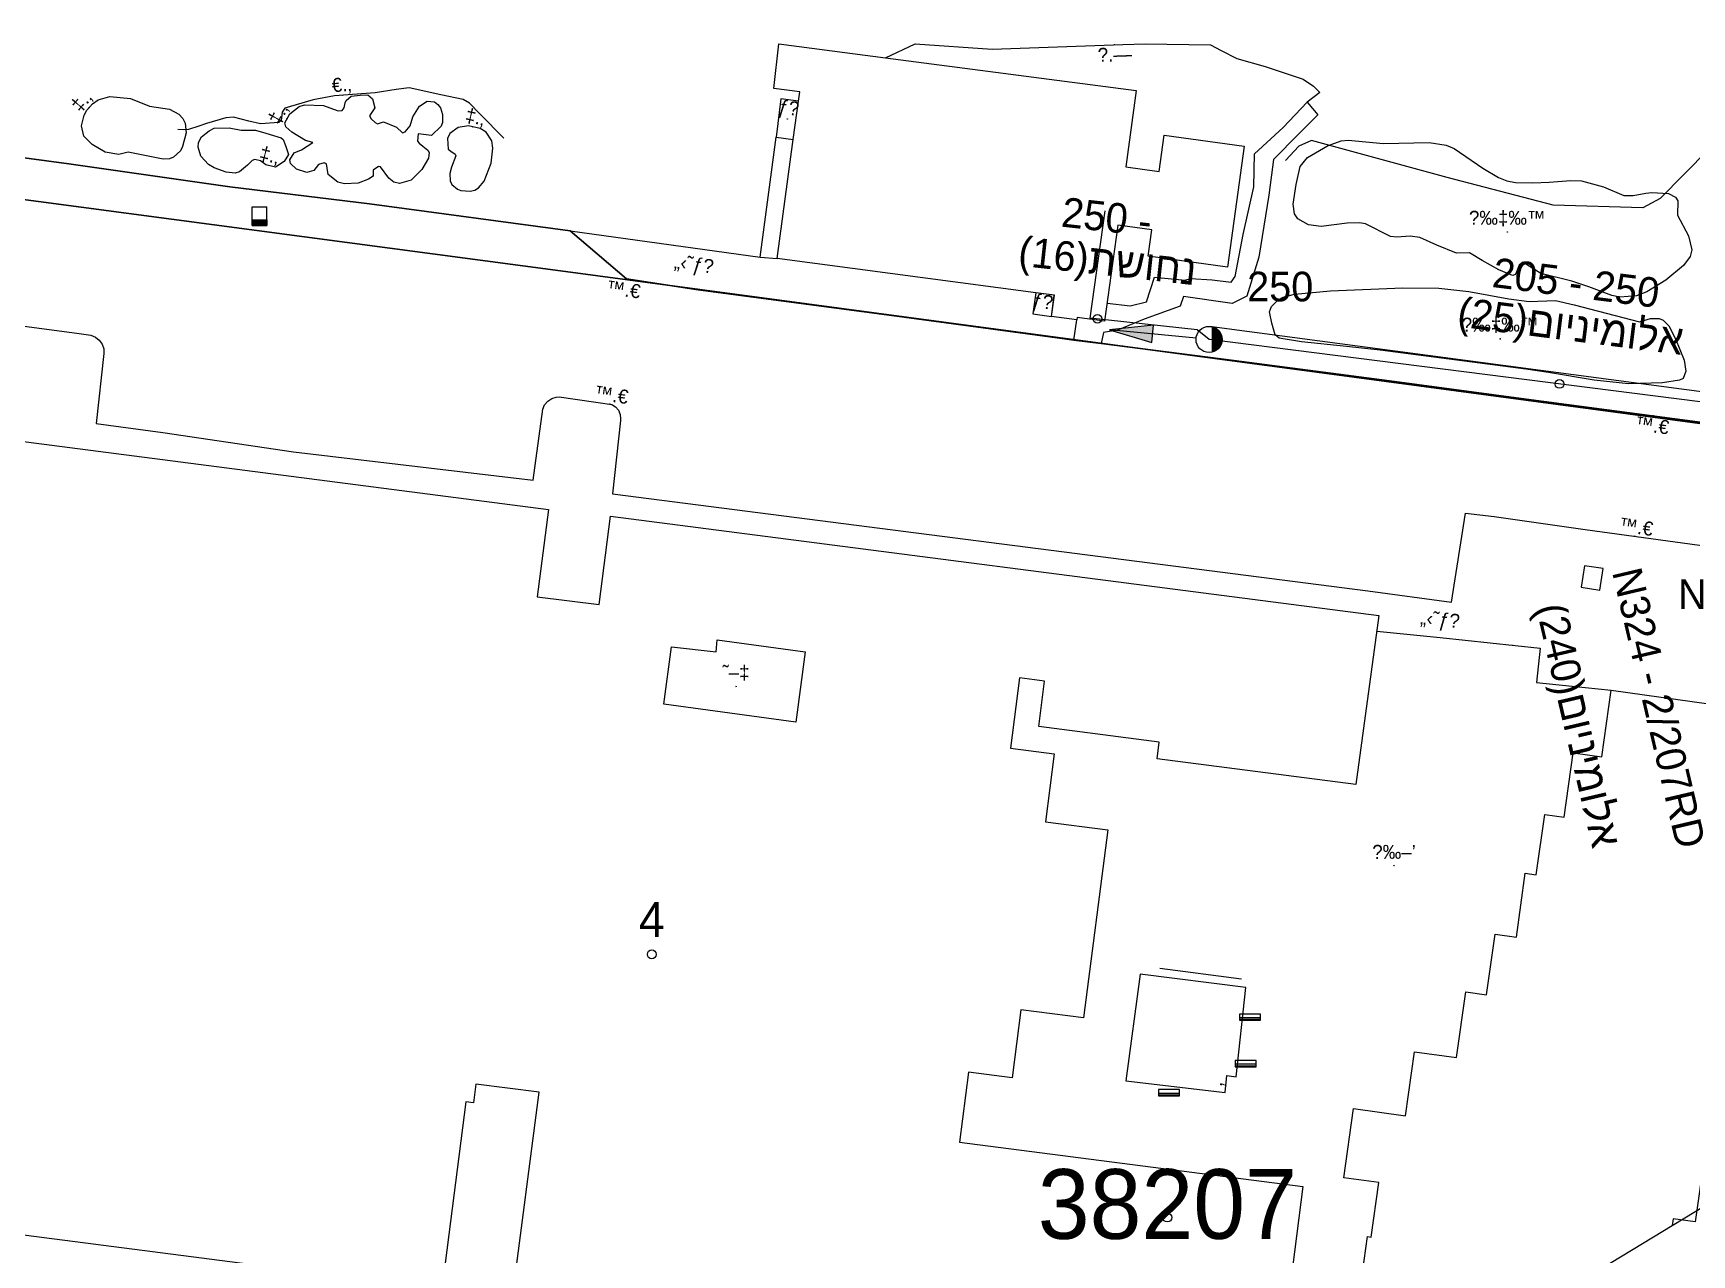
# Model space of a CAD drawing. Header units: metres. Extents: x 218299 to 220222, y 572714 to 574340.
# Drawn here: x 219851.5 to 219946.7, y 573568.3 to 573638.4 of the extents above; entities that cross this region are included whole.
import ezdxf
from ezdxf.enums import TextEntityAlignment as Align

# ---------------------------------------------------------------- set-up
doc = ezdxf.new("R2010")
doc.units = ezdxf.units.M
doc.header["$MEASUREMENT"] = 0
for name, color, linetype in [('1601', 44, 'LANDBORDER'), ('1602', 44, 'Continuous'), ('1603', 44, 'Continuous'), ('6021', 110, 'Continuous'), ('6031', 254, 'Continuous'), ('6151', 102, 'CABLEUNDEXIST03'), ('6241', 7, 'Continuous'), ('6311', 7, 'Continuous'), ('6541', 7, 'Continuous'), ('6901', 3, 'Continuous'), ('6910', 102, 'Continuous'), ('6911', 3, 'Continuous'), ('A_POINTS', 2, 'Continuous'), ('M2200', 253, 'Continuous'), ('M2212', 253, 'Continuous'), ('M2401', 7, 'Continuous'), ('M2404', 7, 'Continuous'), ('M2407', 253, 'Continuous'), ('M2408', 253, 'Continuous'), ('M2412', 253, 'Continuous'), ('M2601', 253, 'Continuous'), ('M2602', 253, 'Continuous'), ('M2604', 253, 'Continuous'), ('M2605', 253, 'Continuous'), ('M2802', 253, 'Continuous'), ('M2804', 253, 'Continuous'), ('M5202', 253, 'Continuous'), ('M5235', 253, 'Continuous'), ('M5250', 253, 'Continuous')]:
    doc.layers.add(name, color=color, linetype=linetype)
doc.styles.add('HEBTXT', font='HEBTXT')
doc.styles.add('MAVAT_HEBTXT', font='HEBTXT')
doc.linetypes.add('CABLEUNDEXIST03', pattern='A,3.5,[222,elecad.shx,S=0.01,R=0,X=0,Y=0],1.5', length=5)
doc.linetypes.add('LANDBORDER', pattern='A,6.25,[208,elecad.shx,S=0.02,R=0,X=-0.6,Y=0],12.5,[208,elecad.shx,S=0.02,R=180,X=0.6,Y=0],6.25', length=25)

# ---------------------------------------------------------------- blocks, each defined once
blk = doc.blocks.new('6901')
at = {"layer": 'A_POINTS'}
blk.add_circle((0, 0), 0.25, dxfattribs=at)
at = {"color": 0, "style": 'HEBTXT', "flags": 1}
blk.add_attdef('CODE', (-2.918, 6.399), '', height=1.7, dxfattribs=at)
at = {"color": 0, "style": 'HEBTXT'}
for tag, p in [('PATH', (0.169, 4.708)), ('HTCH', (0.169, 2.708))]:
    blk.add_attdef(tag, text='', height=1.7, dxfattribs=at).set_placement(p, align=Align.MIDDLE_CENTER)
blk = doc.blocks.new('6910')
at = {"layer": 'A_POINTS'}
blk.add_circle((0, 0), 0.25, dxfattribs=at)
at = {"color": 0, "style": 'HEBTXT', "flags": 1}
blk.add_attdef('CODE', (-2.918, 6.399), '', height=1.7, dxfattribs=at)
at = {"color": 0, "style": 'HEBTXT'}
for tag, p in [('PATH', (0.169, 4.708)), ('HTCH', (0.169, 2.708))]:
    blk.add_attdef(tag, text='', height=1.7, dxfattribs=at).set_placement(p, align=Align.MIDDLE_CENTER)
blk = doc.blocks.new('6911')
at = {"layer": 'A_POINTS'}
blk.add_circle((0, 0), 0.25, dxfattribs=at)
at = {"color": 0, "style": 'HEBTXT', "flags": 1}
blk.add_attdef('CODE', (-2.918, 6.399), '', height=1.7, dxfattribs=at)
at = {"color": 0, "style": 'HEBTXT'}
for tag, p in [('PATH', (0.169, 4.708)), ('HTCH', (0.169, 2.708))]:
    blk.add_attdef(tag, text='', height=1.7, dxfattribs=at).set_placement(p, align=Align.MIDDLE_CENTER)
blk = doc.blocks.new('6311')
at = {"color": 0}
for p, q in [((0.188, -0.726), (0.188, 0.726)), ((0.219, -0.717), (0.219, 0.717)), ((0.25, -0.707), (0.25, 0.707)), ((0.281, -0.695), (0.281, 0.695)), ((0.312, -0.682), (0.312, 0.682)), ((0.344, -0.667), (0.344, 0.667)), ((0.375, -0.65), (0.375, 0.65)), ((0.406, -0.63), (0.406, 0.63)), ((0.438, -0.609), (0.438, 0.609)), ((0.469, -0.585), (0.469, 0.585)), ((0.5, -0.559), (0.5, 0.559)), ((0.531, -0.529), (0.531, 0.529)), ((0.562, -0.496), (0.562, 0.496)), ((0.594, -0.458), (0.594, 0.458)), ((0.625, -0.415), (0.625, 0.415)), ((0.656, -0.363), (0.656, 0.363)), ((0.688, -0.3), (0.688, 0.3)), ((0.719, -0.214), (0.719, 0.214))]:
    blk.add_line(p, q, dxfattribs=at)
blk.add_circle((0, 0), 0.75, dxfattribs=at)
at = {"color": 0, "style": 'HEBTXT'}
blk.add_attdef('POLE_NUM', (1.75, 1.75), '', height=1.7, dxfattribs=at)
at = {"color": 0, "style": 'HEBTXT', "flags": 1}
blk.add_attdef('MAP_TYPE', (1.734, -1.264), '', height=1.7, dxfattribs=at)
blk = doc.blocks.new('6541')
at = {"color": 0}
blk.add_lwpolyline([(0.75, -0.002), (5.75, -0.002), (3.25, 0.498), (3.25, -0.502), (5.75, -0.002)], dxfattribs=at)
blk.add_solid([(3.25, -0.502), (3.25, 0.498), (5.75, -0.002)], dxfattribs=at)
blk = doc.blocks.new('6241')
at = {"color": 0}
blk.add_lwpolyline([(-2, -1.2), (2, -1.2), (2, 1.2), (-2, 1.2)], close=True, dxfattribs=at)
blk.add_lwpolyline([(-2, -1.2), (2, -1.2), (2, 1.2), (-2, 1.2)], close=True, dxfattribs=at)
at = {"color": 0, "const_width": 0.48}
blk.add_lwpolyline([(-1.44, 0), (1.44, 0)], dxfattribs=at)
blk.add_lwpolyline([(-1.44, 0), (1.44, 0)], dxfattribs=at)
at = {"color": 0, "style": 'HEBTXT'}
blk.add_attdef('PIL_NAME', (2.42, 1.776), '', height=1.7, dxfattribs=at)
at = {"color": 0, "style": 'HEBTXT', "flags": 1}
for tag, p in [('TYPE', (2.43, -0.61)), ('MAP_TYPE', (2.423, -2.677))]:
    blk.add_attdef(tag, p, '', height=1.7, dxfattribs=at)
blk = doc.blocks.new('1601')
at = {"layer": 'A_POINTS'}
blk.add_circle((0, 0), 0.25, dxfattribs=at)
at = {"color": 0, "style": 'HEBTXT'}
blk.add_attdef('LOT_NUM', text='', height=4, dxfattribs=at).set_placement((0, -1.217), align=Align.CENTER)
blk = doc.blocks.new('1603')
at = {"layer": 'A_POINTS'}
blk.add_circle((0, 0), 0.25, dxfattribs=at)
at = {"color": 0, "style": 'HEBTXT'}
blk.add_attdef('PARCEL_NUM', text='', height=2, dxfattribs=at).set_placement((0, 1), align=Align.CENTER)
at = {"color": 0, "style": 'HEBTXT', "flags": 1}
blk.add_attdef('LOT_NUM', text='', height=2, dxfattribs=at).set_placement((0, -2.5), align=Align.CENTER)
blk = doc.blocks.new('M2802')
blk.add_circle((0, 0), 0.025)
at = {"style": 'MAVAT_HEBTXT'}
blk.add_attdef('NAME', text='', height=0.8, dxfattribs=at).set_placement((0, 1.59), align=Align.MIDDLE)
blk = doc.blocks.new('M2804')
blk.add_circle((0, 0), 0.025)
at = {"style": 'MAVAT_HEBTXT'}
blk.add_attdef('NAME', text='', height=0.8, dxfattribs=at).set_placement((0, 1.59), align=Align.MIDDLE)
blk = doc.blocks.new('M5202')
blk.add_lwpolyline([(-2, -0.53), (2, -0.53), (2, 0.67), (-2, 0.67)], close=True)
for points in [[(-2, 0), (2, 0)], [(-2, -0.33), (2, -0.33)]]:
    blk.add_lwpolyline(points)
at = {"style": 'MAVAT_HEBTXT', "flags": 1}
for tag, p in [('MARK', (0, 1.92)), ('HEIGHT', (0, -1.78)), ('NAME', (0, -4.35))]:
    blk.add_attdef(tag, text='', height=0.8, dxfattribs=at).set_placement(p, align=Align.MIDDLE)
blk = doc.blocks.new('M2404')
blk.add_circle((0, 0), 0.025)
at = {"style": 'MAVAT_HEBTXT'}
blk.add_attdef('NAME', text='', height=0.8, dxfattribs=at).set_placement((0, 1.59), align=Align.MIDDLE)
blk = doc.blocks.new('M2212')
blk.add_circle((0, 0), 0.025)
at = {"style": 'MAVAT_HEBTXT'}
blk.add_attdef('NAME', text='', height=0.8, dxfattribs=at).set_placement((0, 1.59), align=Align.MIDDLE)
blk = doc.blocks.new('M2408')
blk.add_circle((0, 0), 0.025)
at = {"style": 'MAVAT_HEBTXT'}
blk.add_attdef('NAME', text='', height=0.8, dxfattribs=at).set_placement((0, 1.59), align=Align.MIDDLE)
blk = doc.blocks.new('M2412')
blk.add_circle((0, 0), 0.025)
at = {"style": 'MAVAT_HEBTXT'}
blk.add_attdef('NAME', text='', height=0.8, dxfattribs=at).set_placement((0, 1.59), align=Align.MIDDLE)
blk = doc.blocks.new('M2601')
blk.add_circle((0, 0), 0.025)
at = {"style": 'MAVAT_HEBTXT'}
blk.add_attdef('NAME', text='', height=0.8, dxfattribs=at).set_placement((0, 1.59), align=Align.MIDDLE)
blk = doc.blocks.new('M2602')
blk.add_circle((0, 0), 0.025)
at = {"style": 'MAVAT_HEBTXT'}
blk.add_attdef('NAME', text='', height=0.8, dxfattribs=at).set_placement((0, 1.59), align=Align.MIDDLE)
blk = doc.blocks.new('M2604')
blk.add_circle((0, 0), 0.025)
at = {"style": 'MAVAT_HEBTXT'}
blk.add_attdef('NAME', text='', height=0.8, dxfattribs=at).set_placement((0, 1.59), align=Align.MIDDLE)
blk = doc.blocks.new('M2605')
blk.add_circle((0, 0), 0.025)
at = {"style": 'MAVAT_HEBTXT'}
blk.add_attdef('NAME', text='', height=0.8, dxfattribs=at).set_placement((0, 1.59), align=Align.MIDDLE)
blk = doc.blocks.new('*U89')
at = {"linetype": 'Continuous'}
for p, q in [((-0.85, 0), (-0.85, -0.66)), ((0.85, 0), (0.85, -0.66))]:
    blk.add_line(p, q, dxfattribs=at)
blk.add_solid([(-0.85, 0), (-0.85, -0.66), (0.85, -0.66)], dxfattribs=at)
at = {"linetype": 'Continuous', "extrusion": (0, 0, -1)}
blk.add_solid([(0.85, 0), (-0.85, 0), (-0.85, -0.66)], dxfattribs=at)
blk = doc.blocks.new('M5235')
for points in [[(-0.85, 1.47), (0.85, 1.47)], [(-0.85, -0.66), (-0.85, 1.47)], [(-0.85, 0), (0.85, 0)], [(0.85, -0.66), (0.85, 1.47)], [(-0.85, -0.66), (0.85, -0.66)]]:
    blk.add_lwpolyline(points)
at = {"linetype": 'Continuous'}
blk.add_blockref('*U89', (0, 0), dxfattribs=at)
at = {"style": 'MAVAT_HEBTXT', "flags": 1}
for tag, p in [('MARK', (0, 2.72)), ('HEIGHT', (0, -1.92)), ('NAME', (0, -4.48))]:
    blk.add_attdef(tag, text='', height=0.8, dxfattribs=at).set_placement(p, align=Align.MIDDLE)
blk = doc.blocks.new('111')
at = {"layer": 'M2200'}
blk.add_polyline3d([(219894.227, 573625.457, 593.25), (219894.227, 573625.457, 593.25), (219895.161, 573632.296, 593.25), (219895.463, 573634.504, 593.25), (219895.534, 573635.026, 593.25), (219894.046, 573635.216, 593.25), (219894.327, 573637.783, 593.25), (219900.45, 573636.986, 593.25), (219914.852, 573635.112, 593.25), (219914.253, 573630.723, 593.31), (219916.168, 573630.461, 593.31), (219916.452, 573632.545, 593.31), (219921.046, 573631.918, 593.31), (219920.097, 573624.969, 593.31), (219915.533, 573625.591, 593.31), (219915.741, 573627.117, 593.31), (219913.784, 573627.384, 594.87), (219913.03, 573621.862, 594.87), (219911.449, 573622.078, 594.87), (219911.43, 573621.94, 593.28), (219911.43, 573621.94, 593.28), (219909.986, 573622.137, 593.28), (219910.153, 573623.355, 593.28), (219909.079, 573623.497, 593.278)], close=True, dxfattribs=at)
for points in [[(219863.993, 573567.709, 596.177), (219849.314, 573569.604, 596.16)], [(219838.835, 573616.521, 596.1), (219881.112, 573611.063, 596.1), (219880.465, 573606.049, 597.18), (219884.012, 573605.591, 597.18), (219884.668, 573610.675, 596.16), (219928.784, 573604.969, 596.88), (219927.459, 573595.273, 596.37), (219916.047, 573596.746, 596.37), (219916.171, 573597.703, 596.37), (219909.249, 573598.596, 596.37), (219909.586, 573601.205, 596.88), (219908.146, 573601.391, 597.75), (219907.625, 573597.356, 597.75), (219910.144, 573597.031, 596.76), (219909.641, 573593.131, 596.94), (219913.223, 573592.668, 596.76), (219911.829, 573581.872, 596.76), (219908.228, 573582.337, 596.85), (219907.722, 573578.422, 596.76), (219905.212, 573578.746, 597.6), (219904.695, 573574.737, 597.6), (219924.423, 573572.19, 596.91), (219922.855, 573560.036, 596.85)], [(219879.027, 573565.693, 596.25), (219880.564, 573577.6, 597.18), (219876.938, 573578.068, 597.18), (219876.799, 573576.989, 596.04), (219876.368, 573577.044, 596.04), (219874.98, 573566.291, 596.19)], [(219931.141, 573561.17, 596.73), (219927.066, 573561.738, 596.73), (219928.122, 573569.316, 596.76), (219928.347, 573569.285, 596.76), (219928.784, 573572.415, 596.76), (219926.766, 573572.696, 596.28), (219927.32, 573576.669, 596.28), (219930.318, 573576.251, 596.85), (219930.83, 573579.925, 595.53), (219933.241, 573579.589, 596.76), (219933.766, 573583.357, 596.76), (219934.967, 573583.19, 596.76), (219935.454, 573586.681, 596.76), (219936.676, 573586.511, 596.76), (219937.187, 573590.178, 596.76), (219937.82, 573590.09, 596.76), (219938.302, 573593.545, 596.43), (219939.428, 573593.388, 596.79), (219939.942, 573597.08, 596.52), (219941.58, 573596.852, 596.73), (219942.114, 573600.683, 596.76), (219942.114, 573600.683, 596.76), (219958.943, 573598.336, 596.76)], [(219957.284, 573594.497, 596.76), (219956.788, 573590.944, 596.76), (219955.658, 573591.101, 596.76), (219955.151, 573587.462, 596.76), (219954.087, 573587.611, 596.76), (219953.567, 573583.884, 596.76), (219953.357, 573583.913, 596.76), (219953.379, 573584.071, 596.76), (219952.261, 573584.227, 596.76), (219951.76, 573580.635, 596.76), (219950.637, 573580.791, 596.76), (219950.143, 573577.249, 596.76), (219948.989, 573577.41, 596.76), (219948.465, 573573.648, 596.76), (219947.45, 573573.79, 596.76), (219946.943, 573570.158, 596.76), (219945.675, 573570.335, 596.76), (219945.621, 573569.95, 596.76)]]:
    blk.add_polyline3d(points, dxfattribs=at)
at = {"layer": 'M2212'}
blk.add_polyline3d([(219888.171, 573603.164, 596.88), (219890.724, 573602.886, 596.88), (219890.784, 573603.576, 596.88), (219895.843, 573602.885, 597.63), (219895.301, 573598.838, 597.63), (219887.731, 573599.875, 596.67)], close=True, dxfattribs=at)
at = {"layer": 'M2401'}
for points in [[(219957.05, 573614.759, 592.648), (219944.472, 573616.439, 592.648), (219936.955, 573617.426, 592.648), (219929.398, 573618.434, 592.648), (219920.461, 573619.605, 592.648), (219912.829, 573620.579, 592.648), (219911.265, 573620.778, 592.648), (219910.598, 573620.863, 592.648), (219900.819, 573622.186, 592.648), (219889.705, 573623.658, 592.648), (219885.589, 573624.291, 592.648), (219882.355, 573627.047, 592.648), (219870.821, 573628.597, 592.648), (219862.806, 573629.585, 592.648), (219853.562, 573630.904, 592.648), (219845.571, 573631.969, 592.648)], [(219850.432, 573621.651, 592.895), (219854.019, 573621.179, 592.895), (219854.839, 573621.063, 592.895), (219855.099, 573620.956, 592.895), (219855.318, 573620.78, 592.895), (219855.48, 573620.55, 592.895), (219855.57, 573620.285, 592.895), (219855.583, 573620.013, 592.895), (219855.131, 573615.983, 592.895), (219858.967, 573615.468, 592.895), (219866.472, 573614.368, 592.895), (219880.222, 573612.742, 592.895), (219880.777, 573616.807, 592.895), (219880.885, 573617.06, 592.895), (219881.061, 573617.272, 592.895), (219881.291, 573617.424, 592.895), (219881.554, 573617.503, 592.895), (219881.715, 573617.514, 592.895), (219884.738, 573617.084, 592.895), (219884.958, 573616.946, 592.895), (219885.125, 573616.748, 592.895), (219885.225, 573616.508, 592.895), (219885.247, 573616.249, 592.895), (219885.236, 573616.161, 592.895), (219884.788, 573611.95, 592.895), (219928.143, 573606.382, 592.895), (219932.959, 573605.733, 592.895), (219933.748, 573610.841, 592.895), (219935.398, 573610.653, 592.895)], [(219935.398, 573610.653, 592.895), (219940.624, 573609.909, 592.895), (219945.369, 573609.264, 592.895), (219950.696, 573608.519, 592.895)]]:
    blk.add_polyline3d(points, dxfattribs=at)
at = {"layer": 'M2404'}
for points in [[(219845.571, 573631.969, 592.621), (219853.562, 573630.904, 592.621), (219862.806, 573629.585, 592.621), (219870.821, 573628.597, 592.621), (219882.355, 573627.047, 592.621), (219885.589, 573624.291, 592.621), (219889.705, 573623.658, 592.621), (219900.819, 573622.186, 592.621), (219910.598, 573620.863, 592.621), (219911.265, 573620.778, 592.621), (219912.829, 573620.579, 592.621), (219920.461, 573619.605, 592.621), (219929.398, 573618.434, 592.621), (219936.955, 573617.426, 592.621), (219944.472, 573616.439, 592.621), (219957.05, 573614.759, 592.621)], [(219850.432, 573621.651, 592.895), (219854.019, 573621.179, 592.895), (219854.839, 573621.063, 592.895), (219855.099, 573620.956, 592.895), (219855.318, 573620.78, 592.895), (219855.48, 573620.55, 592.895), (219855.57, 573620.285, 592.895), (219855.583, 573620.013, 592.895), (219855.131, 573615.983, 592.895), (219858.967, 573615.468, 592.895), (219866.472, 573614.368, 592.895), (219880.222, 573612.742, 592.895), (219880.777, 573616.807, 592.895), (219880.885, 573617.06, 592.895), (219881.061, 573617.272, 592.895), (219881.291, 573617.424, 592.895), (219881.554, 573617.503, 592.895), (219881.715, 573617.514, 592.895), (219884.738, 573617.084, 592.895), (219884.958, 573616.946, 592.895), (219885.125, 573616.748, 592.895), (219885.225, 573616.508, 592.895), (219885.247, 573616.249, 592.895), (219885.236, 573616.161, 592.895), (219884.788, 573611.95, 592.895), (219928.143, 573606.382, 592.895), (219932.959, 573605.733, 592.895), (219933.748, 573610.841, 592.895), (219935.398, 573610.653, 592.895)], [(219935.398, 573610.653, 592.895), (219940.624, 573609.909, 592.895), (219945.369, 573609.264, 592.895), (219950.696, 573608.519, 592.895)]]:
    blk.add_polyline3d(points, dxfattribs=at)
at = {"layer": 'M2407'}
blk.add_polyline3d([(219913.172, 573622.904, 592.44), (219914.504, 573622.748, 592.44), (219915.431, 573622.98, 592.44), (219915.902, 573624.393, 592.44), (219917.664, 573624.221, 592.38), (219917.966, 573624.318, 592.38), (219919.212, 573624.231, 592.32), (219920.291, 573624.106, 592.26), (219920.536, 573624.431, 592.26), (219920.994, 573626.836, 592.26), (219921.603, 573629.586, 592.26), (219921.64, 573631.462, 592.14), (219923.288, 573632.976, 591.84), (219923.288, 573632.976, 591.84), (219924.673, 573634.428, 591.3), (219924.673, 573634.428, 591.3), (219925.277, 573633.719, 591.3), (219924.18, 573632.61, 591.72), (219922.724, 573631.146, 592.02), (219922.47, 573629.096, 592.14), (219921.898, 573625.54, 592.32), (219921.195, 573623.294, 592.26), (219920.354, 573622.876, 592.26), (219917.559, 573623.281, 592.32), (219917.38, 573622.722, 592.38), (219915.3, 573621.981, 592.44), (219913.783, 573621.356, 592.44), (219912.968, 573621.216, 592.38), (219912.829, 573620.579, 592.378)], dxfattribs=at)
at = {"layer": 'M2408'}
for points in [[(219882.355, 573627.047, 592.051), (219893.261, 573625.532, 592.051), (219894.227, 573625.457, 592.051)], [(219911.265, 573620.778, 592.359), (219911.43, 573621.94, 592.359)], [(219928.662, 573604.075, 592.907), (219932.306, 573603.696, 592.907), (219938.044, 573603.099, 592.907), (219937.839, 573601.127, 592.907), (219939.87, 573600.916, 592.907), (219942.114, 573600.683, 592.907)]]:
    blk.add_polyline3d(points, dxfattribs=at)
at = {"layer": 'M2412'}
for points in [[(219895.463, 573634.504, 590.613), (219894.452, 573634.633, 590.613), (219894.169, 573632.425, 591.873), (219895.161, 573632.296, 591.873)], [(219909.079, 573623.497, 592.353), (219908.918, 573622.278, 592.353), (219909.986, 573622.137, 593.28), (219910.146, 573623.356, 593.28), (219909.079, 573623.497, 592.353)]]:
    blk.add_polyline3d(points, close=True, dxfattribs=at)
at = {"layer": 'M2601'}
blk.add_polyline3d([(219915.075, 573584.382, 593.934), (219914.248, 573578.257, 593.934), (219919.956, 573577.577, 593.934), (219920.052, 573578.568, 593.934), (219920.595, 573578.479, 593.934), (219921.143, 573583.617, 593.934), (219915.075, 573584.382, 593.934)], dxfattribs=at)
at = {"layer": 'M2602'}
for points in [[(219878.548, 573632.37, 592.173), (219877.171, 573633.768, 592.353), (219876.575, 573634.388, 592.354), (219876.21, 573634.589, 592.353), (219874.934, 573634.855, 592.413), (219873.105, 573635.263, 592.473), (219872.365, 573635.164, 592.473), (219871.146, 573634.982, 592.353), (219868.816, 573634.794, 592.233), (219867.604, 573634.577, 592.233), (219865.971, 573634.097, 592.233), (219865.823, 573633.854, 592.247), (219865.76, 573633.392, 592.283), (219865.629, 573633.263, 592.293), (219864.566, 573633.19, 592.293), (219863.901, 573633.344, 592.274), (219863.017, 573633.568, 592.245), (219862.583, 573633.536, 592.233), (219861.47, 573633.217, 592.233), (219861.029, 573633.061, 592.269), (219860.44, 573632.873, 592.339), (219860.136, 573632.852, 592.353), (219859.823, 573632.872, 592.353)], [(219916.199, 573584.721, 593.754), (219920.896, 573584.104, 593.754)]]:
    blk.add_polyline3d(points, dxfattribs=at)
at = {"layer": 'M2604'}
for points in [[(219859.987, 573631.651, 592.953), (219859.586, 573631.287, 592.953), (219859.354, 573631.184, 592.953), (219858.991, 573631.157, 592.953), (219857.555, 573631.459, 592.953), (219856.973, 573631.56, 592.953), (219856.437, 573631.441, 592.953), (219855.658, 573631.573, 592.953), (219854.902, 573632, 592.953), (219854.437, 573632.486, 592.953), (219854.299, 573633.086, 592.971), (219854.448, 573633.687, 593.009), (219854.605, 573633.974, 593.033), (219854.931, 573634.349, 593.073), (219855.249, 573634.572, 593.109), (219855.919, 573634.755, 593.193), (219857.114, 573634.64, 593.373), (219858.191, 573634.203, 593.313), (219859.349, 573634.036, 593.193), (219859.885, 573633.75, 593.153), (219860.106, 573633.5, 593.133), (219860.251, 573633.226, 593.114), (219860.301, 573632.675, 593.073), (219860.088, 573631.891, 592.953), (219859.987, 573631.651, 592.953)], [(219873.69, 573632.08, 593.253), (219873.885, 573631.918, 593.178), (219874.184, 573631.676, 593.099), (219874.256, 573631.539, 593.073), (219874.221, 573631.224, 593.03), (219873.83, 573630.563, 592.953), (219873.221, 573629.966, 592.893), (219872.55, 573629.763, 592.931), (219872.23, 573629.842, 592.953), (219871.944, 573630.076, 592.953), (219871.469, 573630.725, 593.073), (219871.338, 573630.741, 593.095), (219871.045, 573630.543, 593.133), (219871.049, 573630.197, 593.013), (219870.777, 573630.009, 593.011), (219870.18, 573629.784, 593.013), (219869.394, 573629.742, 592.975), (219869.005, 573629.838, 592.953), (219868.447, 573630.281, 592.893), (219868.369, 573630.897, 592.953), (219868.223, 573630.953, 592.935), (219867.892, 573630.861, 592.893), (219867.632, 573630.516, 592.893), (219867.223, 573630.4, 592.893), (219866.644, 573630.593, 592.833), (219866.297, 573630.917, 592.833), (219866.264, 573631.12, 592.833), (219866.495, 573631.525, 592.833), (219866.93, 573631.7, 592.953), (219867.569, 573632.119, 593.013), (219867.149, 573632.23, 593.133), (219866.361, 573632.708, 593.171), (219866.03, 573633.024, 593.193), (219865.968, 573633.259, 593.236), (219866.249, 573633.773, 593.313), (219866.79, 573634.195, 593.234), (219867.1, 573634.292, 593.193), (219868.184, 573634.24, 593.133), (219868.552, 573634.118, 593.144), (219869.031, 573633.935, 593.174), (219869.261, 573633.959, 593.193), (219869.376, 573634.106, 593.215), (219869.429, 573634.405, 593.247), (219869.482, 573634.535, 593.253), (219869.771, 573634.781, 593.253), (219870.299, 573634.84, 593.253), (219870.734, 573634.862, 593.253), (219870.997, 573634.63, 593.253), (219871.141, 573634.107, 593.253), (219870.825, 573633.661, 593.253), (219870.933, 573633.476, 593.331), (219871.155, 573633.269, 593.515), (219871.297, 573633.185, 593.553), (219871.64, 573633.317, 593.553), (219872.377, 573632.996, 593.553), (219872.724, 573632.672, 593.553), (219872.869, 573632.74, 593.537), (219873.155, 573633.083, 593.493), (219873.322, 573633.604, 593.493), (219873.692, 573634.215, 593.493), (219874.145, 573634.502, 593.493), (219874.555, 573634.448, 593.493), (219874.752, 573634.305, 593.493), (219874.897, 573634.119, 593.493), (219875.024, 573633.722, 593.493), (219875.021, 573633.273, 593.493), (219874.938, 573633.051, 593.493), (219874.398, 573632.53, 593.493), (219873.618, 573632.615, 593.493), (219873.581, 573632.189, 593.493), (219873.69, 573632.08, 593.253)], [(219876.082, 573629.372, 592.953), (219876.612, 573629.324, 592.953), (219876.873, 573629.388, 592.953), (219877.09, 573629.52, 592.975), (219877.413, 573629.91, 593.073), (219877.823, 573630.928, 593.253), (219877.914, 573631.79, 593.309), (219877.85, 573632.219, 593.313), (219877.519, 573632.719, 593.313), (219877.19, 573632.918, 593.332), (219876.51, 573633.076, 593.373), (219875.915, 573632.983, 593.373), (219875.436, 573632.637, 593.373), (219875.308, 573632.35, 593.373), (219875.351, 573631.746, 593.373), (219875.494, 573631.616, 593.373), (219875.757, 573631.461, 593.373), (219875.791, 573631.356, 593.373), (219875.536, 573630.711, 593.313), (219875.444, 573630.339, 593.193), (219875.461, 573629.925, 593.07), (219875.549, 573629.719, 593.013), (219875.88, 573629.437, 592.953), (219876.082, 573629.372, 592.953)], [(219861.913, 573632.951, 593.193), (219862.766, 573632.969, 593.133), (219863.464, 573632.833, 593.073), (219864.293, 573632.838, 593.013), (219864.869, 573632.662, 593.013), (219865.754, 573632.394, 592.953), (219865.877, 573632.291, 592.953), (219866.012, 573631.945, 592.953), (219866.173, 573631.425, 592.953), (219865.93, 573631.037, 592.953), (219865.44, 573630.698, 592.953), (219864.887, 573630.841, 592.953), (219864.576, 573631.061, 592.953), (219864.24, 573631.146, 592.953), (219864.087, 573631.096, 592.953), (219863.833, 573630.825, 592.893), (219863.36, 573630.443, 592.833), (219863.115, 573630.367, 592.822), (219862.598, 573630.422, 592.833), (219861.909, 573630.658, 592.899), (219861.577, 573630.85, 592.953), (219861.147, 573631.342, 593.073), (219861.001, 573631.847, 593.157), (219861.016, 573632.113, 593.197), (219861.186, 573632.453, 593.253), (219861.63, 573632.793, 593.253), (219861.913, 573632.951, 593.193)]]:
    blk.add_polyline3d(points, dxfattribs=at)
at = {"layer": 'M2605'}
for points in [[(219947.697, 573631.719, 592.367), (219944.924, 573628.901, 592.547), (219943.927, 573628.372, 592.547), (219938.786, 573628.526, 592.727), (219932.698, 573630.115, 592.547), (219924.903, 573632.241, 592.187), (219924.183, 573631.907, 592.187), (219923.411, 573631.079, 592.187)], [(219900.45, 573636.986, 591.827), (219902.156, 573637.79, 591.827), (219906.569, 573637.487, 591.827), (219914.078, 573637.751, 592.187), (219915.359, 573637.779, 592.187), (219919.108, 573637.728, 592.007), (219919.73, 573637.396, 592.007), (219920.62, 573636.937, 592.007), (219922.248, 573636.485, 591.827), (219924.432, 573635.764, 591.827), (219925.021, 573635.363, 591.827), (219925.384, 573634.996, 591.827), (219924.673, 573634.428, 591.827)], [(219893.261, 573625.532, 591.873), (219894.169, 573632.425, 591.873)]]:
    blk.add_polyline3d(points, dxfattribs=at)
at = {"layer": 'M2802'}
for points in [[(219939.855, 573624.167, 592.719), (219938.082, 573624.611, 592.719), (219937.041, 573625.254, 592.719), (219936.84, 573625.071, 592.719), (219936.617, 573624.549, 592.719), (219936.461, 573624.478, 592.719), (219935.665, 573624.807, 592.719), (219934.714, 573625.356, 592.719), (219933.992, 573625.789, 592.719), (219933.229, 573625.767, 592.719), (219932.109, 573626.232, 592.659), (219931.123, 573626.665, 592.659), (219930.579, 573626.749, 592.623), (219929.817, 573626.692, 592.556), (219929.451, 573626.724, 592.539), (219928.014, 573627.445, 592.539), (219927.67, 573627.508, 592.533), (219926.952, 573627.484, 592.517), (219925.469, 573627.299, 592.485), (219924.743, 573627.403, 592.479), (219924.121, 573627.738, 592.479), (219923.935, 573628.022, 592.479), (219923.857, 573628.585, 592.479), (219924.031, 573629.719, 592.479), (219924.268, 573630.737, 592.419), (219924.683, 573631.259, 592.36), (219925.828, 573631.927, 592.239), (219926.621, 573632.208, 592.16), (219927.024, 573632.252, 592.119), (219929.055, 573632.063, 591.819), (219931.673, 573632.129, 591.699), (219932.646, 573631.972, 591.609), (219933.111, 573631.783, 591.579), (219934.755, 573630.65, 591.699), (219935.641, 573630.122, 591.823), (219936.128, 573629.928, 591.879), (219936.628, 573629.832, 591.919), (219937.629, 573629.802, 591.939), (219938.56, 573629.848, 591.893), (219939.801, 573629.941, 591.806), (219940.421, 573629.917, 591.759), (219941.675, 573629.576, 591.639), (219942.847, 573629.074, 591.759), (219943.378, 573629.076, 591.84), (219944.1, 573629.22, 591.974), (219944.459, 573629.26, 592.059), (219945.41, 573629.195, 592.419), (219945.802, 573628.975, 592.665), (219945.938, 573628.775, 592.779), (219945.932, 573627.952, 592.959), (219946.564, 573626.755, 592.959), (219946.743, 573625.965, 592.818), (219946.654, 573625.583, 592.779), (219946.275, 573625.058, 592.779), (219945.251, 573624.218, 592.779), (219944.161, 573623.552, 592.779), (219943.576, 573623.328, 592.779), (219942.617, 573623.236, 592.779), (219942.15, 573623.338, 592.779), (219940.841, 573623.843, 592.779)], [(219946.031, 573618.469, 592.687), (219945.062, 573618.316, 592.676), (219943.107, 573618.275, 592.678), (219941.14, 573618.48, 592.694), (219938.519, 573618.911, 592.703), (219937.216, 573619.106, 592.687), (219928.853, 573620.204, 592.507), (219926.919, 573620.406, 592.439), (219924.339, 573620.675, 592.345), (219923.05, 573620.893, 592.327), (219922.825, 573621.075, 592.327), (219922.641, 573621.744, 592.327), (219922.502, 573622.404, 592.327), (219922.613, 573622.716, 592.327), (219922.996, 573623.086, 592.327), (219923.291, 573623.252, 592.327), (219923.935, 573623.418, 592.327), (219926.007, 573623.599, 592.367), (219930.153, 573623.777, 592.507), (219932.217, 573623.767, 592.507), (219933.952, 573623.569, 592.566), (219936.251, 573623.147, 592.668), (219937.404, 573622.999, 592.687), (219938.919, 573623.05, 592.687), (219939.985, 573622.795, 592.687), (219943.736, 573621.825, 592.867), (219944.377, 573622.027, 592.867), (219944.866, 573622.021, 592.867), (219945.108, 573621.916, 592.867), (219945.434, 573621.601, 592.867), (219945.818, 573620.851, 592.867), (219946.304, 573619.619, 592.797), (219946.4, 573619.003, 592.74), (219946.242, 573618.572, 592.697)]]:
    blk.add_polyline3d(points, close=True, dxfattribs=at)
at = {"layer": 'M5250'}
blk.add_polyline3d([(219940.582, 573607.829, 592.914), (219940.385, 573606.594, 592.914), (219941.469, 573606.422, 592.914), (219941.665, 573607.657, 592.914), (219940.582, 573607.829, 592.914)], dxfattribs=at)
at = {"layer": 'M2212'}
ref = blk.add_blockref('M2212', (219891.875, 573600.893), dxfattribs=dict(at, xscale=0.5, yscale=0.5, zscale=0.5))
ref.add_attrib('NAME', '˜–‡', dxfattribs={"layer": '0', "height": 0.8, "style": 'MAVAT_HEBTXT'}).set_placement((219891.875, 573601.689), align=Align.MIDDLE)
at = {"layer": 'M2404'}
ref = blk.add_blockref('M2404', (219885.484, 573624.381), dxfattribs=dict(at, xscale=0.5, yscale=0.5, zscale=0.5))
ref.add_attrib('NAME', '™.€', dxfattribs={"layer": '0', "height": 0.8, "rotation": 352.45663, "style": 'MAVAT_HEBTXT'}).set_placement((219885.405, 573623.69), align=Align.MIDDLE)
ref = blk.add_blockref('M2404', (219884.628, 573617.1), dxfattribs=dict(at, xscale=0.5, yscale=0.5, zscale=0.5))
ref.add_attrib('NAME', '™.€', dxfattribs={"layer": '0', "height": 0.8, "rotation": 351.6612, "style": 'MAVAT_HEBTXT'}).set_placement((219884.708, 573617.644), align=Align.MIDDLE)
ref = blk.add_blockref('M2404', (219944.531, 573616.431), dxfattribs=dict(at, xscale=0.5, yscale=0.5, zscale=0.5))
ref.add_attrib('NAME', '™.€', dxfattribs={"layer": '0', "height": 0.8, "rotation": 352.31643, "style": 'MAVAT_HEBTXT'}).set_placement((219944.458, 573615.886), align=Align.MIDDLE)
ref = blk.add_blockref('M2404', (219943.468, 573609.523), dxfattribs=dict(at, xscale=0.5, yscale=0.5, zscale=0.5))
ref.add_attrib('NAME', '™.€', dxfattribs={"layer": '0', "height": 0.8, "rotation": 351.89489, "style": 'MAVAT_HEBTXT'}).set_placement((219943.546, 573610.067), align=Align.MIDDLE)
at = {"layer": 'M2408'}
ref = blk.add_blockref('M2408', (219888.288, 573626.223), dxfattribs=dict(at, xscale=0.5, yscale=0.5, zscale=0.5))
ref.add_attrib('NAME', '„‹˜ƒ\x8e', dxfattribs={"layer": '0', "height": 0.8, "rotation": 352.09121, "style": 'MAVAT_HEBTXT'}).set_placement((219889.45, 573625.042), align=Align.MIDDLE)
ref = blk.add_blockref('M2408', (219936.477, 573603.262), dxfattribs=dict(at, xscale=0.5, yscale=0.5, zscale=0.5))
ref.add_attrib('NAME', '„‹˜ƒ\x8e', dxfattribs={"layer": '0', "height": 0.8, "rotation": 354.06186, "style": 'MAVAT_HEBTXT'}).set_placement((219932.286, 573604.647), align=Align.MIDDLE)
at = {"layer": 'M2412'}
ref = blk.add_blockref('M2412', (219894.812, 573633.468), dxfattribs=dict(at, xscale=0.5, yscale=0.5, zscale=0.5))
ref.add_attrib('NAME', 'ƒ\x8e', dxfattribs={"layer": '0', "height": 0.8, "rotation": 352.49165, "style": 'MAVAT_HEBTXT'}).set_placement((219894.884, 573634.013), align=Align.MIDDLE)
ref = blk.add_blockref('M2412', (219909.536, 573623.437), dxfattribs=dict(at, xscale=0.5, yscale=0.5, zscale=0.5))
ref.add_attrib('NAME', 'ƒ\x8e', dxfattribs={"layer": '0', "height": 0.8, "rotation": 352.4838, "style": 'MAVAT_HEBTXT'}).set_placement((219909.464, 573622.892), align=Align.MIDDLE)
at = {"layer": 'M2601'}
ref = blk.add_blockref('M2601', (219919.999, 573578.026), dxfattribs=dict(at, xscale=0.5, yscale=0.5, zscale=0.5))
ref.add_attrib('NAME', '‚', dxfattribs={"layer": '0', "height": 0.8, "rotation": 84.4784, "style": 'MAVAT_HEBTXT'}).set_placement((219919.452, 573578.079), align=Align.MIDDLE)
at = {"layer": 'M2602'}
ref = blk.add_blockref('M2602', (219869.274, 573634.831), dxfattribs=dict(at, xscale=0.5, yscale=0.5, zscale=0.5))
ref.add_attrib('NAME', '€.‚', dxfattribs={"layer": '0', "height": 0.8, "rotation": 4.62994, "style": 'MAVAT_HEBTXT'}).set_placement((219869.229, 573635.379), align=Align.MIDDLE)
at = {"layer": 'M2604'}
ref = blk.add_blockref('M2604', (219854.726, 573634.113), dxfattribs=dict(at, xscale=0.5, yscale=0.5, zscale=0.5))
ref.add_attrib('NAME', '‡.‚', dxfattribs={"layer": '0', "height": 0.8, "rotation": 48.9901, "style": 'MAVAT_HEBTXT'}).set_placement((219854.311, 573634.474), align=Align.MIDDLE)
ref = blk.add_blockref('M2604', (219866.092, 573633.486), dxfattribs=dict(at, xscale=0.5, yscale=0.5, zscale=0.5))
ref.add_attrib('NAME', '‡.‚', dxfattribs={"layer": '0', "height": 0.8, "rotation": 61.30049, "style": 'MAVAT_HEBTXT'}).set_placement((219865.61, 573633.75), align=Align.MIDDLE)
ref = blk.add_blockref('M2604', (219876.77, 573633.016), dxfattribs=dict(at, xscale=0.5, yscale=0.5, zscale=0.5))
ref.add_attrib('NAME', '‡.‚', dxfattribs={"layer": '0', "height": 0.8, "rotation": 346.93995, "style": 'MAVAT_HEBTXT'}).set_placement((219876.895, 573633.551), align=Align.MIDDLE)
ref = blk.add_blockref('M2604', (219864.945, 573630.826), dxfattribs=dict(at, xscale=0.5, yscale=0.5, zscale=0.5))
ref.add_attrib('NAME', '‡.‚', dxfattribs={"layer": '0', "height": 0.8, "rotation": 345.52379, "style": 'MAVAT_HEBTXT'}).set_placement((219865.083, 573631.358), align=Align.MIDDLE)
at = {"layer": 'M2605'}
ref = blk.add_blockref('M2605', (219913.603, 573637.735), dxfattribs=dict(at, xscale=0.5, yscale=0.5, zscale=0.5))
ref.add_attrib('NAME', '\x9a.—', dxfattribs={"layer": '0', "height": 0.8, "rotation": 2.01633, "style": 'MAVAT_HEBTXT'}).set_placement((219913.622, 573637.185), align=Align.MIDDLE)
at = {"layer": 'M2802'}
ref = blk.add_blockref('M2802', (219936.153, 573626.984, 592.747), dxfattribs=dict(at, xscale=0.5, yscale=0.5, zscale=0.5))
ref.add_attrib('NAME', '\x8d‰‡‰™', dxfattribs={"layer": '0', "height": 0.8, "style": 'MAVAT_HEBTXT'}).set_placement((219936.153, 573627.78, 592.747), align=Align.MIDDLE)
ref = blk.add_blockref('M2802', (219935.743, 573620.851, 592.687), dxfattribs=dict(at, xscale=0.5, yscale=0.5, zscale=0.5))
ref.add_attrib('NAME', '\x8d‰‡‰™', dxfattribs={"layer": '0', "height": 0.8, "style": 'MAVAT_HEBTXT'}).set_placement((219935.743, 573621.647, 592.687), align=Align.MIDDLE)
at = {"layer": 'M2804'}
ref = blk.add_blockref('M2804', (219929.651, 573590.607, 603.667), dxfattribs=dict(at, xscale=0.5, yscale=0.5, zscale=0.5))
ref.add_attrib('NAME', '\x8d‰–’', dxfattribs={"layer": '0', "height": 0.8, "style": 'MAVAT_HEBTXT'}).set_placement((219929.651, 573591.402, 603.667), align=Align.MIDDLE)
at = {"layer": 'M5202', "xscale": 0.3, "yscale": 0.3, "zscale": 0.3}
for p in [(219921.376, 573581.888, 593.497), (219921.136, 573579.223, 593.407), (219916.731, 573577.553, 593.497)]:
    blk.add_blockref('M5202', p, dxfattribs=at)
at = {"layer": 'M5235', "xscale": 0.5, "yscale": 0.5, "zscale": 0.5}
blk.add_blockref('M5235', (219864.509, 573627.69, 591.753), dxfattribs=at)
blk = doc.blocks.new('A$C695ee14c')
blk.add_lwpolyline([(-183.826, 85.396), (0, 85.396), (0, 0), (-183.826, 0)], close=True)

msp = doc.modelspace()

# ---------------------------------------------------------------- linework, layer by layer
at = {"layer": '1602'}
msp.add_lwpolyline([(219805.3589, 573622.4206), (219874.827, 573658.9316), (219888.5158, 573665.1018), (219899.0634, 573668.814), (219912.393, 573671.9814), (219923.1063, 573673.6183), (219938.1205, 573674.4633), (219953.8314, 573674.3446), (219958.6491, 573673.0703), (219961.707, 573671.0344), (219963.7601, 573665.9958), (219963.8014, 573664.0208), (219962.3879, 573634.3158), (219961.2412, 573619.2729), (219960.636, 573614.1922), (219882.0828, 573624.7195), (219839.2653, 573630.393), (219828.172, 573631.9378), (219827.824, 573630.2774), (219822.4778, 573585.1623), (219814.5654, 573600.6939), (219808.6553, 573611.4902), (219805.2075, 573618.2709), (219803.5168, 573621.4466)], close=True, dxfattribs=at)
msp.add_lwpolyline([(219902.2711, 573543.6643), (219818.2632, 573554.366), (219819.7237, 573565.799), (219820.0324, 573567.9699), (219821.0837, 573575.3614), (219822.4778, 573585.1623), (219827.824, 573630.2774), (219828.172, 573631.9378), (219839.2653, 573630.393), (219882.0828, 573624.7195), (219960.636, 573614.1922), (219959.9661, 573610.2575), (219959.0646, 573604.3274), (219956.9789, 573594.375), (219955.861, 573589.6379), (219953.9109, 573582.7749), (219950.4641, 573572.887)], dxfattribs=at)
at = {"layer": '6021', "flags": 128}
msp.add_lwpolyline([(219959.2747, 573615.7033), (219919.0317, 573620.8153)], dxfattribs=at)
at = {"layer": '6031', "flags": 128}
msp.add_lwpolyline([(219958.8456, 573616.2747), (219919.1968, 573621.5435)], dxfattribs=at)
at = {"layer": '6151'}
msp.add_lwpolyline([(219919.0317, 573620.8153), (219918.353, 573621.3603), (219912.1959, 573622.0438), (219913.0585, 573628.1954)], dxfattribs=at)

# ---------------------------------------------------------------- block references
msp.add_blockref('111', (0, 0))
at = {"rotation": 31.23125109290894}
msp.add_blockref('A$C695ee14c', (220052.1275, 573534.6636), dxfattribs=at)
at = {"layer": '1601'}
msp.add_blockref('1601', (219916.6353, 573570.4015), dxfattribs=at).add_auto_attribs({'LOT_NUM': '38207'})
at = {"layer": '1603'}
msp.add_blockref('1603', (219887.033, 573585.5167), dxfattribs=at).add_auto_attribs({'PARCEL_NUM': '4'})
at = {"layer": '6241'}
ref = msp.add_blockref('6241', (219956.5012, 573604.115), dxfattribs=dict(at, rotation=282.8371593299127))
ref.add_attrib('PIL_NAME', 'N-324', (219945.9542, 573605.3466), dxfattribs={"layer": '0', "color": 0, "height": 1.7, "style": 'HEBTXT'})
at = {"layer": '6311'}
ref = msp.add_blockref('6311', (219919.0317, 573620.8153), dxfattribs=at)
ref.add_attrib('POLE_NUM', '250', (219921.2192, 573623.0028), dxfattribs={"layer": '0', "color": 0, "height": 1.7, "style": 'HEBTXT'})
at = {"layer": '6541', "rotation": 174.4363854499462}
msp.add_blockref('6541', (219919.0317, 573620.8153), dxfattribs=at)
at = {"layer": '6901'}
ref = msp.add_blockref('6901', (219939.1532, 573618.2593), dxfattribs=dict(at, rotation=352.7606129508002))
ref.add_attrib('PATH', '205 - 250', dxfattribs={"layer": '0', "color": 0, "height": 1.7, "rotation": 352.760613, "style": 'HEBTXT'}).set_placement((219940.1039, 573624.0709), align=Align.MIDDLE_CENTER)
ref.add_attrib('HTCH', '(25)םוינימולא', dxfattribs={"layer": '0', "color": 0, "height": 1.7, "rotation": 352.760613, "style": 'HEBTXT'}).set_placement((219939.7888, 573621.5909), align=Align.MIDDLE_CENTER)
at = {"layer": '6910'}
ref = msp.add_blockref('6910', (219912.6201, 573621.9967), dxfattribs=dict(at, rotation=353.6655))
ref.add_attrib('PATH', '250 - ', dxfattribs={"layer": '0', "color": 0, "height": 1.7, "rotation": 353.6655, "style": 'HEBTXT'}).set_placement((219913.4789, 573627.8226), align=Align.MIDDLE_CENTER)
ref.add_attrib('HTCH', '(16)תשוחנ', dxfattribs={"layer": '0', "color": 0, "height": 1.7, "rotation": 353.6655, "style": 'HEBTXT'}).set_placement((219913.203, 573625.3379), align=Align.MIDDLE_CENTER)
at = {"layer": '6911'}
ref = msp.add_blockref('6911', (219960.5951, 573599.5859), dxfattribs=dict(at, rotation=283.2022))
ref.add_attrib('PATH', 'N324 - 2/207RD', dxfattribs={"layer": '0', "color": 0, "height": 1.7, "rotation": 283.2022, "style": 'HEBTXT'}).set_placement((219944.8655, 573599.6666), align=Align.MIDDLE_CENTER)
ref.add_attrib('HTCH', '(240)םוינימולא', dxfattribs={"layer": '0', "color": 0, "height": 1.7, "rotation": 283.2022, "style": 'HEBTXT'}).set_placement((219940.2488, 573598.6777), align=Align.MIDDLE_CENTER)

doc.saveas('drawing.dxf')
